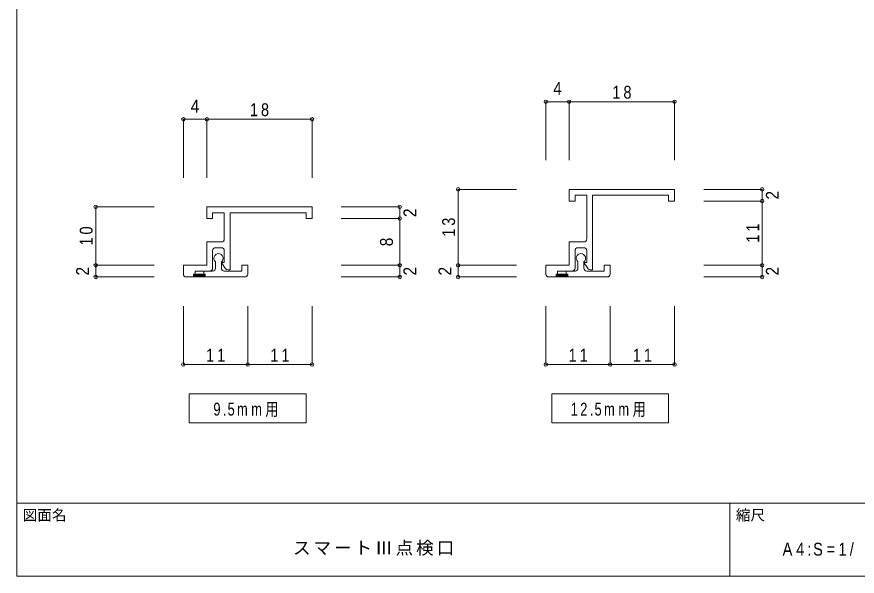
# Model space of a CAD drawing. Units: millimetres on the paper. Extents: x -141 to 141, y -98 to 98.
# Drawn here: x -141 to 2.8, y -97.5 to -1.7 of the extents above; entities that cross this region are included whole.
import ezdxf
from ezdxf.enums import TextEntityAlignment as Align

# ---------------------------------------------------------------- set-up
doc = ezdxf.new("R2010")
doc.units = ezdxf.units.MM
doc.header["$PDMODE"] = 32
doc.header["$PDSIZE"] = 0.6
for name, color, linetype, lineweight in [('0-0_ＫＢ製品', 2, 'Continuous', 9), ('0-2_ハッチ', 7, 'Continuous', 9), ('0-3_寸法', 4, 'Continuous', 9), ('0-5_文字', 7, 'Continuous', 9), ('0-8_他製品', 7, 'Continuous', 9), ('F-0_図面枠', 5, 'Continuous', 9), ('F-5_F-5ﾚｲﾔ', 7, 'Continuous', 9)]:
    doc.layers.add(name, color=color, linetype=linetype, lineweight=lineweight)
doc.styles.add('HGｺﾞｼｯｸM', font='')
doc.styles.get('HGｺﾞｼｯｸM').set_extended_font_data('HGｺﾞｼｯｸM')

msp = doc.modelspace()

# ---------------------------------------------------------------- linework, layer by layer
at = {"layer": '0-0_ＫＢ製品'}
for p, q in [((-46.5, -33.25), (-46.5, -31.25)), ((-28.5, -31.25), (-46.5, -31.25)), ((-43.5, -32.25), (-45.5, -32.25)), ((-45.5, -33.25), (-45.5, -32.25)), ((-43.5, -39.75), (-43.5, -32.25)), ((-42.5, -45.05), (-42.5, -32.25)), ((-108.5, -36.25), (-108.5, -34.25)), ((-90.5, -34.25), (-108.5, -34.25)), ((-46.5, -33.25), (-45.5, -33.25)), ((-105.5, -35.25), (-107.5, -35.25)), ((-107.5, -36.25), (-107.5, -35.25)), ((-105.5, -39.75), (-105.5, -35.25)), ((-104.5, -45.05), (-104.5, -35.25)), ((-108.5, -36.25), (-107.5, -36.25)), ((-106, -40.25), (-108.5, -40.25)), ((-108.5, -44.25), (-108.5, -40.25)), ((-44, -40.25), (-46.5, -40.25)), ((-46.5, -44.25), (-46.5, -40.25)), ((-106, -41.25), (-107, -41.25)), ((-44, -41.25), (-45, -41.25)), ((-107.5, -44.75), (-107.5, -41.75)), ((-105.5, -43.751), (-105.5, -41.75)), ((-45.5, -44.75), (-45.5, -41.75)), ((-43.5, -43.751), (-43.5, -41.75)), ((-108.5, -44.25), (-112.5, -44.25)), ((-112.5, -45.75), (-112.5, -44.25)), ((-107, -43.675), (-107, -44.75)), ((-106, -44.75), (-106, -43.674)), ((-105.5, -43.751), (-106, -43.751)), ((-106, -43.751), (-105.39, -44.687)), ((-102.5, -44.25), (-102.5, -45.25)), ((-102.5, -44.25), (-101.5, -44.25)), ((-101.5, -45.75), (-101.5, -44.25)), ((-46.5, -44.25), (-50.5, -44.25)), ((-50.5, -45.75), (-50.5, -44.25)), ((-45, -43.675), (-45, -44.75)), ((-44, -44.75), (-44, -43.674)), ((-43.5, -43.751), (-44, -43.751)), ((-44, -43.751), (-43.39, -44.687)), ((-40.5, -44.25), (-40.5, -45.25)), ((-40.5, -44.25), (-39.5, -44.25)), ((-39.5, -45.75), (-39.5, -44.25)), ((-108, -45.25), (-110.5, -45.25)), ((-110.5, -45.25), (-110.5, -45.75)), ((-107.5, -45.25), (-109, -45.25)), ((-109, -45.25), (-109, -45.75)), ((-105.5, -45.25), (-102.5, -45.25)), ((-104.72, -45.05), (-104.5, -45.05)), ((-46, -45.25), (-48.5, -45.25)), ((-48.5, -45.25), (-48.5, -45.75)), ((-45.5, -45.25), (-47, -45.25)), ((-47, -45.25), (-47, -45.75)), ((-43.5, -45.25), (-40.5, -45.25)), ((-42.72, -45.05), (-42.5, -45.05)), ((-112, -46.25), (-110.75, -46.25)), ((-102, -46.25), (-108.75, -46.25)), ((-50, -46.25), (-48.75, -46.25)), ((-40, -46.25), (-46.75, -46.25))]:
    msp.add_line(p, q, dxfattribs=at)
for points in [[(-29.5, -33.25), (-28.5, -33.25), (-28.5, -31.25)], [(-29.5, -33.25), (-29.5, -32.25), (-42.5, -32.25)], [(-91.5, -36.25), (-90.5, -36.25), (-90.5, -34.25)], [(-91.5, -36.25), (-91.5, -35.25), (-104.5, -35.25)]]:
    msp.add_lwpolyline(points, dxfattribs=at)
for centre, radius, start, end in [((-106, -39.75), 0.5, 270, 0), ((-44, -39.75), 0.5, 270, 0), ((-107, -41.75), 0.5, 90, 180), ((-106, -41.75), 0.5, 0, 90), ((-45, -41.75), 0.5, 90, 180), ((-44, -41.75), 0.5, 0, 90), ((-106.5, -43.05), 0.8, 308.68222, 231.31784), ((-44.5, -43.05), 0.8, 308.68222, 231.31784), ((-112, -45.75), 0.5, 180, 270), ((-108, -44.75), 0.5, 270, 0), ((-107.5, -44.75), 0.5, 270, 0), ((-105.5, -44.75), 0.5, 180, 270), ((-104.72, -44.25), 0.8, 213.07763, 270), ((-102, -45.75), 0.5, 270, 0), ((-50, -45.75), 0.5, 180, 270), ((-46, -44.75), 0.5, 270, 0), ((-45.5, -44.75), 0.5, 270, 0), ((-43.5, -44.75), 0.5, 180, 270), ((-42.72, -44.25), 0.8, 213.07763, 270), ((-40, -45.75), 0.5, 270, 0)]:
    msp.add_arc(centre, radius, start, end, dxfattribs=at)
at = {"layer": '0-2_ハッチ'}
for p, q in [((-110.604, -45.75), (-110.75, -45.896)), ((-110.428, -45.75), (-110.75, -46.072)), ((-110.251, -45.75), (-110.75, -46.249)), ((-110.074, -45.75), (-110.574, -46.25)), ((-109.897, -45.75), (-110.397, -46.25)), ((-109.72, -45.75), (-110.22, -46.25)), ((-109.544, -45.75), (-110.044, -46.25)), ((-109.367, -45.75), (-109.867, -46.25)), ((-109.19, -45.75), (-109.69, -46.25)), ((-109.013, -45.75), (-109.513, -46.25)), ((-108.837, -45.75), (-109.337, -46.25)), ((-108.75, -45.84), (-109.16, -46.25)), ((-48.604, -45.75), (-48.75, -45.896)), ((-48.428, -45.75), (-48.75, -46.072)), ((-48.251, -45.75), (-48.75, -46.249)), ((-48.074, -45.75), (-48.574, -46.25)), ((-47.897, -45.75), (-48.397, -46.25)), ((-47.72, -45.75), (-48.22, -46.25)), ((-47.544, -45.75), (-48.044, -46.25)), ((-47.367, -45.75), (-47.867, -46.25)), ((-47.19, -45.75), (-47.69, -46.25)), ((-47.013, -45.75), (-47.513, -46.25)), ((-46.837, -45.75), (-47.337, -46.25)), ((-46.75, -45.84), (-47.16, -46.25)), ((-108.75, -46.017), (-108.983, -46.25)), ((-108.75, -46.194), (-108.806, -46.25)), ((-46.75, -46.017), (-46.983, -46.25)), ((-46.75, -46.194), (-46.806, -46.25))]:
    msp.add_line(p, q, dxfattribs=at)
at = {"layer": '0-3_寸法'}
for p, q in [((-50.5, -16.25), (-46.5, -16.25)), ((-50.5, -16.25), (-50.5, -26.25)), ((-46.5, -16.25), (-46.5, -26.25)), ((-46.5, -16.25), (-28.5, -16.25)), ((-28.5, -16.25), (-28.5, -26.25)), ((-112.5, -19.25), (-108.5, -19.25)), ((-112.5, -19.25), (-112.5, -29.25)), ((-108.5, -19.25), (-108.5, -29.25)), ((-108.5, -19.25), (-90.5, -19.25)), ((-90.5, -19.25), (-90.5, -29.25)), ((-65.5, -44.25), (-65.5, -31.25)), ((-65.5, -31.25), (-55.5, -31.25)), ((-13.5, -31.25), (-23.5, -31.25)), ((-13.5, -31.25), (-13.5, -33.25)), ((-127.5, -44.25), (-127.5, -34.25)), ((-127.5, -34.25), (-117.5, -34.25)), ((-75.5, -34.25), (-85.5, -34.25)), ((-75.5, -34.25), (-75.5, -36.25)), ((-13.5, -33.25), (-23.5, -33.25)), ((-13.5, -33.25), (-13.5, -44.25)), ((-75.5, -36.25), (-85.5, -36.25)), ((-75.5, -36.25), (-75.5, -44.25)), ((-127.5, -46.25), (-127.5, -44.25)), ((-127.5, -44.25), (-117.5, -44.25)), ((-75.5, -44.25), (-85.5, -44.25)), ((-75.5, -44.25), (-75.5, -46.25)), ((-65.5, -46.25), (-65.5, -44.25)), ((-65.5, -44.25), (-55.5, -44.25)), ((-13.5, -44.25), (-23.5, -44.25)), ((-13.5, -44.25), (-13.5, -46.25)), ((-127.5, -46.25), (-117.5, -46.25)), ((-75.5, -46.25), (-85.5, -46.25)), ((-65.5, -46.25), (-55.5, -46.25)), ((-13.5, -46.25), (-23.5, -46.25)), ((-112.5, -61.25), (-112.5, -51.25)), ((-101.5, -61.25), (-101.5, -51.25)), ((-90.5, -61.25), (-90.5, -51.25)), ((-50.5, -61.25), (-50.5, -51.25)), ((-39.5, -61.25), (-39.5, -51.25)), ((-28.5, -61.25), (-28.5, -51.25)), ((-112.5, -61.25), (-101.5, -61.25)), ((-101.5, -61.25), (-90.5, -61.25)), ((-50.5, -61.25), (-39.5, -61.25)), ((-39.5, -61.25), (-28.5, -61.25))]:
    msp.add_line(p, q, dxfattribs=at)
for p in [(-50.5, -16.25), (-46.5, -16.25), (-28.5, -16.25), (-112.5, -19.25), (-108.5, -19.25), (-90.5, -19.25), (-65.5, -31.25), (-13.5, -31.25), (-13.5, -33.25), (-127.5, -34.25), (-75.5, -34.25), (-75.5, -36.25), (-127.5, -44.25), (-75.5, -44.25), (-65.5, -44.25), (-13.5, -44.25), (-127.5, -46.25), (-75.5, -46.25), (-65.5, -46.25), (-13.5, -46.25), (-112.5, -61.25), (-101.5, -61.25), (-90.5, -61.25), (-50.5, -61.25), (-39.5, -61.25), (-28.5, -61.25)]:
    msp.add_point(p, dxfattribs=at)
at = {"layer": '0-5_文字'}
for points in [[(-111.5, -71.25), (-91.5, -71.25), (-91.5, -66.25), (-111.5, -66.25)], [(-49.5, -71.25), (-29.5, -71.25), (-29.5, -66.25), (-49.5, -66.25)]]:
    msp.add_lwpolyline(points, close=True, dxfattribs=at)
at = {"layer": '0-8_他製品'}
for p, q in [((-108.75, -45.75), (-110.75, -45.75)), ((-110.75, -45.75), (-110.75, -46.25)), ((-46.75, -45.75), (-48.75, -45.75)), ((-48.75, -45.75), (-48.75, -46.25))]:
    msp.add_line(p, q, dxfattribs=at)
for points in [[(-108.75, -45.75), (-108.75, -46.25), (-110.75, -46.25)], [(-46.75, -45.75), (-46.75, -46.25), (-48.75, -46.25)]]:
    msp.add_lwpolyline(points, dxfattribs=at)
at = {"layer": 'F-0_図面枠'}
for p, q in [((-141, -97.5), (-141, 97.5)), ((-141, -85), (141, -85)), ((-19, -97.5), (-19, -85)), ((141, -97.5), (-141, -97.5))]:
    msp.add_line(p, q, dxfattribs=at)

# ---------------------------------------------------------------- texts
at = {"layer": '0-3_寸法', "color": 7, "style": 'HGｺﾞｼｯｸM', "width": 0.9}
for p in [(-49.25, -15.75), (-111.25, -18.75)]:
    msp.add_text('4', height=2.199, dxfattribs=at).set_placement(p, align=Align.BOTTOM_LEFT)
for s, p in [('2', (-10, -33)), ('2', (-72, -36)), ('8', (-76, -41)), ('2', (-128, -46)), ('2', (-72, -46)), ('2', (-66, -46)), ('2', (-10, -46))]:
    msp.add_text(s, height=2.199, rotation=90, dxfattribs=at).set_placement(p, align=Align.BOTTOM_LEFT)
at = {"layer": '0-3_寸法', "color": 7, "char_height": 2.199, "attachment_point": 7, "style": 'HGｺﾞｼｯｸM'}
for s, insert in [('\\T1.36;\\W0.85;18', (-39.125, -15.75)), ('\\T1.36;\\W0.85;18', (-101.125, -18.75)), ('\\T1.36;\\W0.85;11', (-108.625, -60.75)), ('\\T1.36;\\W0.85;11', (-97.625, -60.75)), ('\\T1.36;\\W0.85;11', (-46.625, -60.75)), ('\\T1.36;\\W0.85;11', (-35.625, -60.75))]:
    msp.add_mtext(s, dxfattribs=dict(at, insert=insert))
at = {"layer": '0-3_寸法', "color": 7, "char_height": 2.199, "attachment_point": 7, "rotation": 90, "style": 'HGｺﾞｼｯｸM'}
for s, insert in [('\\T1.36;\\W0.85;13', (-66, -39.375)), ('\\T1.36;\\W0.85;11', (-14, -40.375)), ('\\T1.36;\\W0.85;10', (-128, -40.875))]:
    msp.add_mtext(s, dxfattribs=dict(at, insert=insert))
at = {"layer": '0-5_文字', "char_height": 2.199, "attachment_point": 7, "style": 'HGｺﾞｼｯｸM'}
for s, insert in [('\\T1.32;\\W0.75;9.5mm用', (-107.375, -70.25)), ('\\T1.33;\\W0.75;12.5mm用', (-46.25, -70.25))]:
    msp.add_mtext(s, dxfattribs=dict(at, insert=insert))
at = {"layer": 'F-0_図面枠', "color": 7, "style": 'HGｺﾞｼｯｸM'}
msp.add_text('図面名', height=1.833, dxfattribs=at).set_placement((-140, -88.5), align=Align.BOTTOM_LEFT)
at = {"layer": 'F-5_F-5ﾚｲﾔ', "style": 'HGｺﾞｼｯｸM'}
msp.add_text('縮尺', height=1.833, dxfattribs=at).set_placement((-18, -88.5), align=Align.BOTTOM_LEFT)
at = {"layer": 'F-5_F-5ﾚｲﾔ', "char_height": 2.199, "attachment_point": 7, "style": 'HGｺﾞｼｯｸM'}
for s, insert in [('\\T1.17;スマートⅢ点検口', (-93.75, -94)), ('\\T1.39;\\W0.85;A4:S=1/', (-10, -94))]:
    msp.add_mtext(s, dxfattribs=dict(at, insert=insert))

doc.saveas('drawing.dxf')
